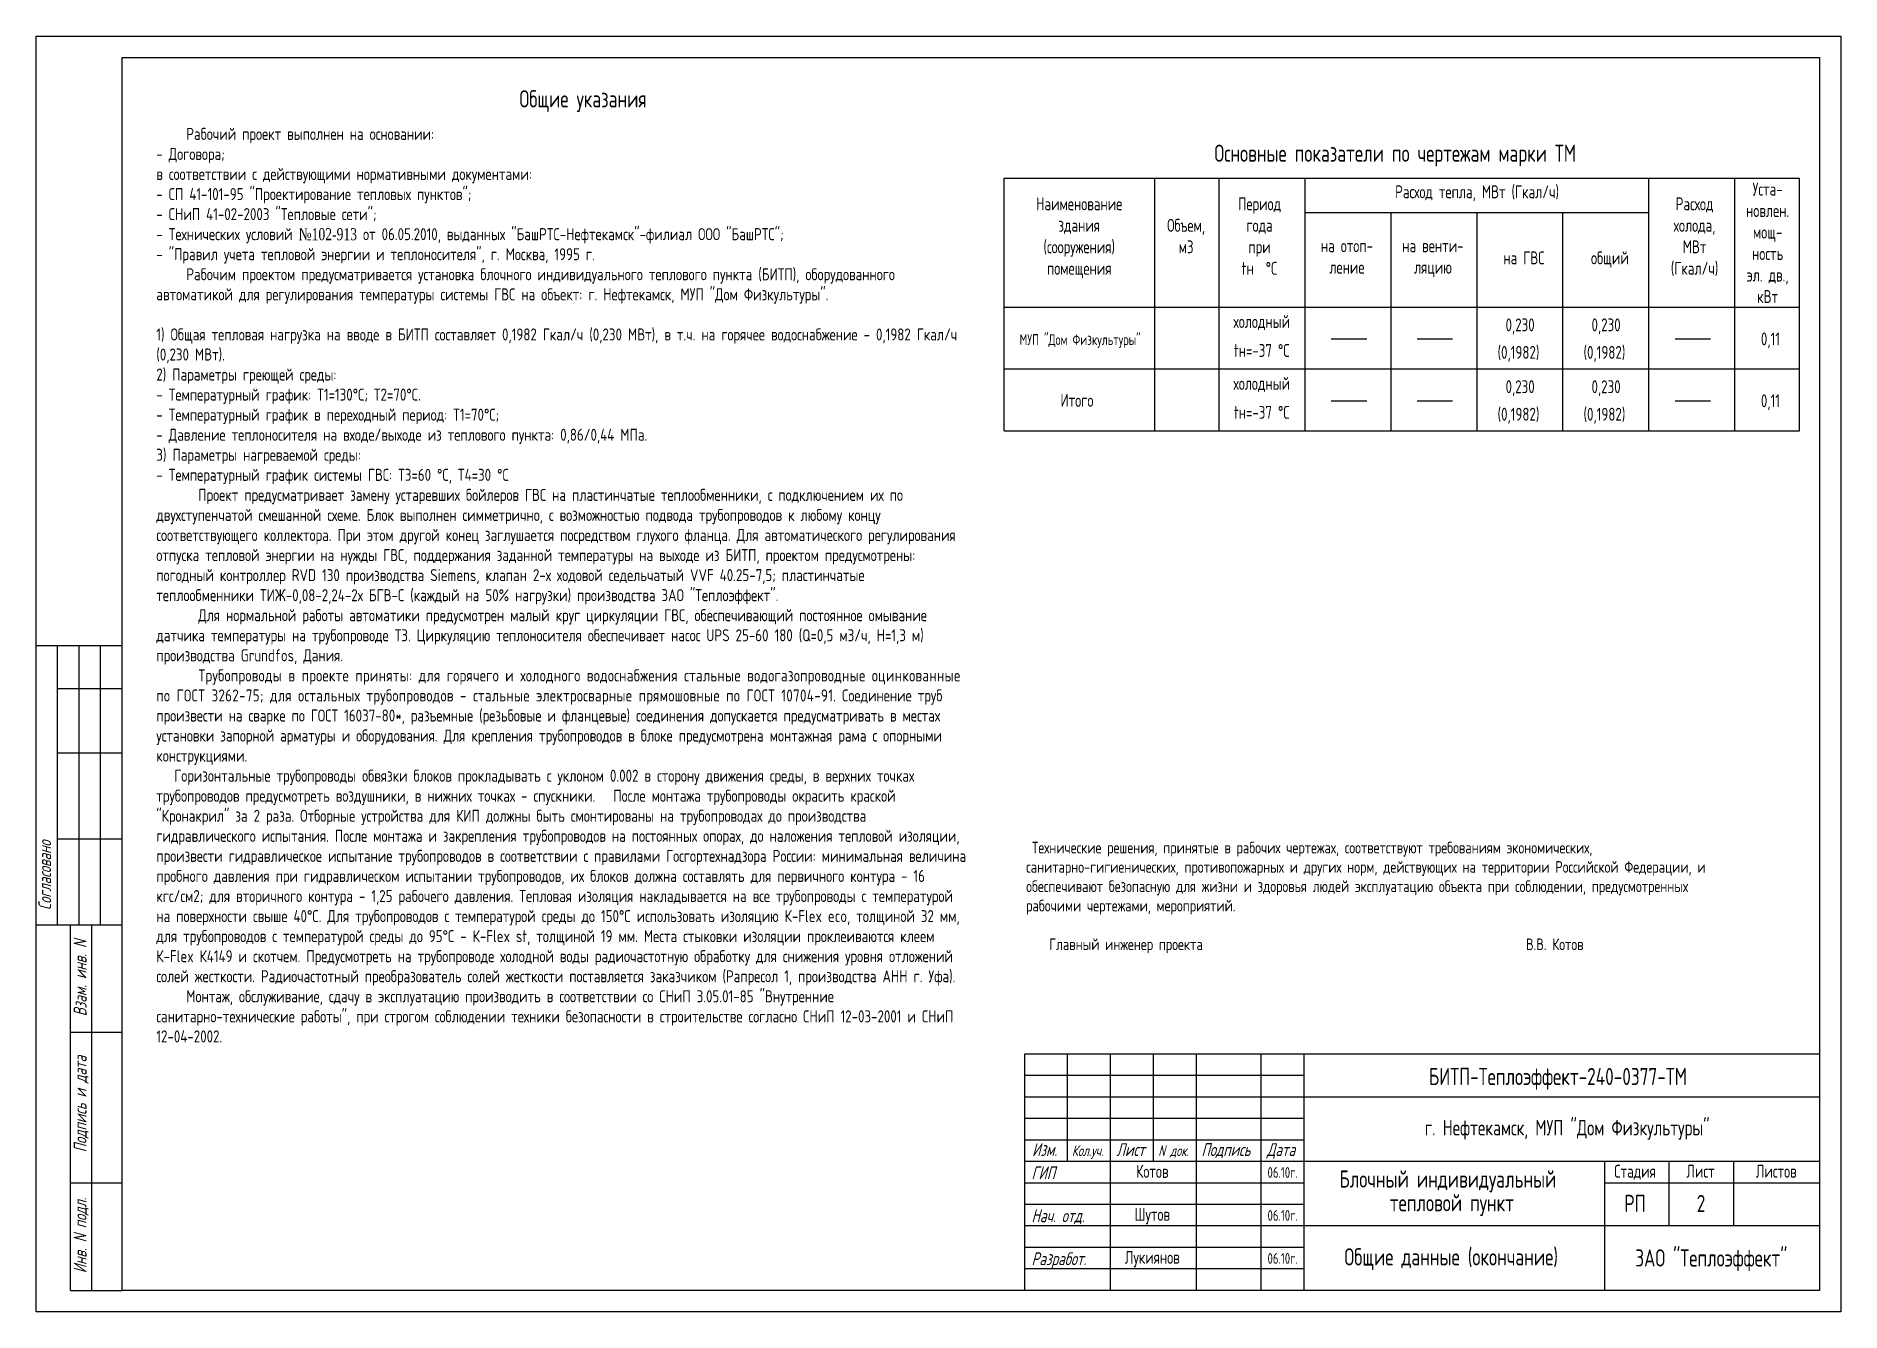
# Paper-space layout 'Общие данные (2)' of a CAD drawing. Header units: millimetres. Extents: x -4 to 416, y -4 to 293.
import ezdxf
from ezdxf.enums import TextEntityAlignment as Align

# ---------------------------------------------------------------- set-up
doc = ezdxf.new("R2010")
doc.units = ezdxf.units.MM
doc.layers.get('0').update_dxf_attribs({"color": 250})
doc.layers.add('Толстая линия', color=19, linetype='Continuous')
doc.layers.add('Тонкая линия', color=29, linetype='Continuous')
doc.styles.add('H 300', font='simplex.shx', dxfattribs={"width": 0.8, "oblique": 15, "height": 300})
doc.styles.add('style1', font='simplex.shx', dxfattribs={"width": 0.75, "height": 25})

psp = doc.layouts.new('Общие данные (2)')

# ---------------------------------------------------------------- linework, layer by layer
for p, q in [((297.1, 222.16), (305.35, 222.16)), ((317.1, 222.16), (325.35, 222.16)), ((377.1, 222.16), (385.35, 222.16)), ((297.1, 207.76), (305.35, 207.76)), ((317.1, 207.76), (325.35, 207.76)), ((377.1, 207.76), (385.35, 207.76)), ((5.74, 85.72), (5.74, 150.72)), ((10.74, 85.72), (10.74, 150.72))]:
    psp.add_line(p, q)
psp.add_lwpolyline([(-4.26, 292.65), (415.69, 292.65), (415.69, -4.28), (-4.26, -4.28)], close=True)
at = {"layer": 'Толстая линия'}
for p, q in [((15.74, 0.72), (15.74, 287.65)), ((15.74, 287.65), (410.69, 287.65)), ((410.69, 287.65), (410.69, 0.72)), ((221.02, 259.58), (406.02, 259.58)), ((221.02, 200.77), (221.02, 259.58)), ((256.02, 200.77), (256.02, 259.58)), ((271.02, 200.77), (271.02, 259.58)), ((291.02, 200.77), (291.02, 259.58)), ((371.02, 200.77), (371.02, 259.58)), ((391.02, 200.77), (391.02, 259.58)), ((406.02, 200.77), (406.02, 259.58)), ((291.02, 251.58), (371.02, 251.58)), ((311.02, 200.77), (311.02, 251.58)), ((331.02, 200.77), (331.02, 251.58)), ((351.02, 200.77), (351.02, 251.58)), ((221.02, 229.58), (406.02, 229.58)), ((221.02, 215.18), (406.02, 215.18)), ((221.02, 200.77), (406.02, 200.77)), ((15.74, 150.72), (-4.26, 150.72)), ((0.74, 85.72), (0.74, 150.72)), ((15.74, 140.72), (0.74, 140.72)), ((15.74, 125.72), (0.74, 125.72)), ((15.74, 105.72), (0.74, 105.72)), ((15.74, 85.72), (-4.26, 85.72)), ((3.74, 0.72), (3.74, 85.72)), ((8.74, 0.72), (8.74, 85.72)), ((15.74, 60.72), (3.74, 60.72)), ((410.69, 55.72), (225.69, 55.72)), ((225.69, 55.72), (225.69, 0.72)), ((235.69, 55.72), (235.69, 30.72)), ((245.69, 55.72), (245.69, 0.72)), ((255.69, 55.72), (255.69, 30.72)), ((265.69, 55.72), (265.69, 0.72)), ((280.69, 55.72), (280.69, 0.72)), ((290.69, 55.72), (290.69, 0.72)), ((410.69, 45.72), (290.69, 45.72)), ((290.69, 35.72), (225.69, 35.72)), ((410.69, 30.72), (225.69, 30.72)), ((360.69, 30.72), (360.69, 0.72)), ((375.69, 30.72), (375.69, 15.72)), ((390.69, 30.72), (390.69, 15.72)), ((15.74, 25.72), (3.74, 25.72)), ((410.69, 25.72), (360.69, 25.72)), ((410.69, 15.72), (290.69, 15.72)), ((3.74, 0.72), (15.74, 0.72)), ((410.69, 0.72), (15.74, 0.72))]:
    psp.add_line(p, q, dxfattribs=at)
at = {"layer": 'Тонкая линия'}
for p, q in [((290.69, 50.72), (225.69, 50.72)), ((290.69, 45.72), (225.69, 45.72)), ((290.69, 40.72), (225.69, 40.72)), ((290.69, 25.72), (225.69, 25.72)), ((290.69, 20.72), (225.69, 20.72)), ((290.69, 15.72), (225.69, 15.72)), ((290.69, 10.72), (225.69, 10.72)), ((290.69, 5.72), (225.69, 5.72))]:
    psp.add_line(p, q, dxfattribs=at)

# ---------------------------------------------------------------- texts
at = {"style": 'H 300', "width": 0.7}
for s, height, p in [('Общие указания', 4, (123.01, 276.04)), ('Основные показатели по чертежам марки ТМ', 4, (311.99, 263.39)), ('Расход тепла, МВт (Гкал/ч)', 3, (331.03, 254.91)), ('Уста-', 3, (398.64, 255.53)), ('Наименование', 3, (238.46, 252.1)), ('Период', 3, (280.42, 252.1)), ('Расход', 3, (381.64, 252.1)), ('новлен.', 3, (398.64, 250.53)), ('здания', 3, (238.46, 247.1)), ('Объем,', 3, (263.33, 247.1)), ('года', 3, (280.42, 247.1)), ('холода,', 3, (381.64, 247.1)), ('(сооружения)', 3, (238.46, 242.1)), ('м3', 3, (263.33, 242.1)), ('при', 3, (280.42, 242.1)), ('на отоп-', 3, (300.75, 242.35)), ('на венти-', 3, (320.75, 242.35)), ('МВт', 3, (381.64, 242.1)), ('мощ-', 3, (398.64, 245.53)), ('tн  %%dС', 3, (280.42, 237.1)), ('ление', 3, (300.75, 237.35)), ('ляцию', 3, (320.75, 237.35)), ('на ГВС', 3, (341.94, 239.53)), ('общий', 3, (361.94, 239.53)), ('(Гкал/ч)', 3, (381.64, 237.1)), ('ность', 3, (398.64, 240.53)), ('помещения', 3, (238.46, 237.1)), ('эл. дв.,', 3, (398.64, 235.53)), ('кВт', 3, (398.64, 230.53)), ('холодный', 3, (280.94, 224.71)), ('0,230', 3, (341.05, 223.94)), ('0,230', 3, (361.05, 223.94)), ('МУП "Дом Физкультуры"', 2.5, (238.67, 220.76)), ('0,11', 3, (399.29, 220.67)), ('tн=-37 %%DС', 3, (280.94, 217.98)), ('(0,1982)', 3, (340.67, 217.54)), ('(0,1982)', 3, (360.67, 217.54)), ('холодный', 3, (280.94, 210.31)), ('0,230', 3, (341.05, 209.54)), ('0,230', 3, (361.05, 209.54)), ('Итого', 3, (237.92, 206.36)), ('tн=-37 %%DС', 3, (280.94, 203.58)), ('(0,1982)', 3, (340.67, 203.14)), ('(0,1982)', 3, (360.67, 203.14)), ('0,11', 3, (399.29, 206.27)), ('БИТП-Теплоэффект-240-0377-ТМ', 4, (349.86, 48.51)), ('г. Нефтекамск, МУП "Дом Физкультуры"', 3.6, (352.01, 36.79)), ('Котов', 3, (255.47, 26.92)), ('06.10г.', 2.5, (285.77, 26.92)), ('Стадия', 3, (367.79, 26.96)), ('Лист', 3, (383.02, 26.96)), ('Листов', 3, (400.64, 26.96)), ('Блочный индивидуальный ', 4, (325.17, 24.65)), ('тепловой пункт', 4, (325.17, 19.13)), ('РП', 4, (367.79, 18.97)), ('2', 4, (383.14, 18.97)), ('Шутов', 3, (255.47, 16.92)), ('06.10г.', 2.5, (285.77, 16.92)), ('Лукиянов', 3, (255.47, 6.92)), ('06.10г.', 2.5, (285.77, 6.92)), ('Общие данные (окончание)', 4, (325.01, 6.53)), ('ЗАО "Теплоэффект"', 4, (385.54, 6.28))]:
    psp.add_text(s, height=height, dxfattribs=at).set_placement(p, align=Align.CENTER)
at = {"style": 'H 300', "oblique": 15, "width": 0.7}
for s, p in [('Согласовано', (-0.75, 97.32)), ('Взам. инв. N', (7.49, 73.4)), ('Подпись и дата', (7.49, 44.08)), ('Инв. N подл.', (7.49, 13.52))]:
    psp.add_text(s, height=3, rotation=90, dxfattribs=at).set_placement(p, align=Align.CENTER)
for s, height, p in [('Изм.', 3, (230.4, 31.99)), ('Кол.уч.', 2.5, (240.4, 31.99)), ('Лист', 3, (250.4, 31.99)), ('N док.', 2.5, (260.4, 31.99)), ('Подпись', 3, (272.59, 31.99)), ('Дата', 3, (285.4, 31.99))]:
    psp.add_text(s, height=height, dxfattribs=at).set_placement(p, align=Align.CENTER)
for s, p in [('ГИП', (227.36, 26.6)), ('Нач. отд.', (227.36, 16.6)), ('Разработ.', (227.36, 6.6))]:
    psp.add_text(s, height=3, dxfattribs=at).set_placement(p)
at = {"attachment_point": 1, "style": 'style1'}
for s, insert, char_height, width in [('     Рабочий проект выполнен на основании:\\P- Договора;\\Pв соответствии с действующими нормативными документами:\\P- СП 41-101-95 "Проектирование тепловых пунктов";\\P- СНиП 41-02-2003 "Тепловые сети";\\P- Технических условий {\\fTimes New Roman|b0|i0|c204|p18;№102-913} от 06.05.2010, выданных "БашРТС-Нефтекамск"-филиал ООО "БашРТС";\\P- "Правил учета тепловой энергии и теплоносителя", г. Москва, 1995 г.\\P\\pt38.5;     Рабочим проектом предусматривается установка блочного индивидуального теплового пункта (БИТП), оборудованного автоматикой для регулирования температуры системы ГВС на объект: г. Нефтекамск, МУП "Дом Физкультуры".\\P\\P1) Общая тепловая нагрузка на вводе в БИТП составляет 0,1982 Гкал/ч (0,230 МВт), в т.ч. на горячее водоснабжение - 0,1982 Гкал/ч (0,230 МВт).\\P2) Параметры греющей среды:\\P- Температурный график: Т1=130°С; Т2=70°С.\\P- Температурный график в переходный период: Т1=70°С;\\P- Давление теплоносителя на входе/выходе из теплового пункта: 0,86/0,44 МПа.\\P3) Параметры нагреваемой среды:\\P- Температурный график системы ГВС: Т3=60 °С, Т4=30 °С\\P       Проект предусматривает замену устаревших бойлеров ГВС на пластинчатые теплообменники, с подключением их по двухступенчатой смешанной схеме. Блок выполнен симметрично, с возможностью подвода трубопроводов к любому концу соответствующего коллектора. При этом другой конец заглушается посредством глухого фланца. Для автоматического регулирования отпуска тепловой энергии на нужды ГВС, поддержания заданной температуры на выходе из БИТП, проектом предусмотрены: погодный контроллер RVD 130 производства Siemens, клапан 2-х ходовой седельчатый VVF 40.25-7,5; пластинчатые теплообменники ТИЖ-0,08-2,24-2х БГВ-С (каждый на 50% нагрузки) производства ЗАО "Теплоэффект".\\P       Для нормальной работы автоматики предусмотрен малый круг циркуляции ГВС, обеспечивающий постоянное омывание датчика температуры на трубопроводе Т3. Циркуляцию теплоносителя обеспечивает насос UPS 25-60 180 (Q=0,5 м3/ч, Н=1,3 м) производства Grundfos, Дания.\\P      {\\T1.05; Трубопроводы в проекте приняты: для горячего и холодного водоснабжения стальные водогазопроводные оцинкованные по ГОСТ 3262-75; для остальных трубопроводов - стальные электросварные прямошовные по ГОСТ 10704-91.} Соединение труб произвести на сварке по ГОСТ 16037-80*, разъемные (резьбовые и фланцевые) соединения допускается предусматривать в местах установки запорной арматуры и оборудования. Для крепления трубопроводов в блоке предусмотрена монтажная рама с опорными конструкциями.\\P\\pt36.89;   Горизонтальные трубопроводы обвязки блоков прокладывать с уклоном 0.002 в сторону движения среды, в верхних точках трубопроводов предусмотреть воздушники, в нижних точках - спускники.   После монтажа трубопроводы окрасить краской "Кронакрил" за 2 раза. Отборные устройства для КИП должны быть смонтированы на трубопроводах до производства гидравлического испытания. После монтажа и закрепления трубопроводов на постоянных опорах, до наложения тепловой изоляции, произвести гидравлическое испытание трубопроводов в соответствии с правилами Госгортехнадзора России: минимальная величина пробного давления при гидравлическом испытании трубопроводов, их блоков должна составлять для первичного контура - 16 кгс/см2; для вторичного контура - 1,25 рабочего давления. Тепловая изоляция накладывается на все трубопроводы с температурой на поверхности свыше 40°С. Для трубопроводов с температурой среды до 150%%DС использовать изоляцию К-Flex eco, толщиной 32 мм, для трубопроводов с температурой среды до 95%%DС - К-Flex st, толщиной 19 мм. Места стыковки изоляции проклеиваются клеем К-Flex К4149 и скотчем. Предусмотреть на трубопроводе холодной воды радиочастотную обработку для снижения уровня отложений солей жесткости. Радиочастотный преобразователь солей жесткости поставляется заказчиком (Рапресол 1, производства АНН г. Уфа).\\P\\pt38.5;     Монтаж, обслуживание, сдачу в эксплуатацию производить в соответствии со СНиП 3.05.01-85 "Внутренние санитарно-технические работы", при строгом соблюдении техники безопасности в строительстве согласно СНиП 12-03-2001 и СНиП 12-04-2002.\\P     \\P  ', (23.72, 271.28), 2.8, 188.3436), (' Технические решения, принятые в рабочих чертежах, соответствуют требованиям экономических, санитарно-гигиенических, противопожарных и других норм, действующих на территории Российской Федерации, и обеспечивают безопасную для жизни и здоровья людей эксплуатацию объекта при соблюдении, предусмотренных рабочими чертежами, мероприятий. \\P\\P    Главный инженер проекта                                                        В.В. Котов', (226.11, 105.13), 2.7, 182.1563)]:
    psp.add_mtext(s, dxfattribs=dict(at, insert=insert, char_height=char_height, width=width))

doc.saveas('drawing.dxf')
